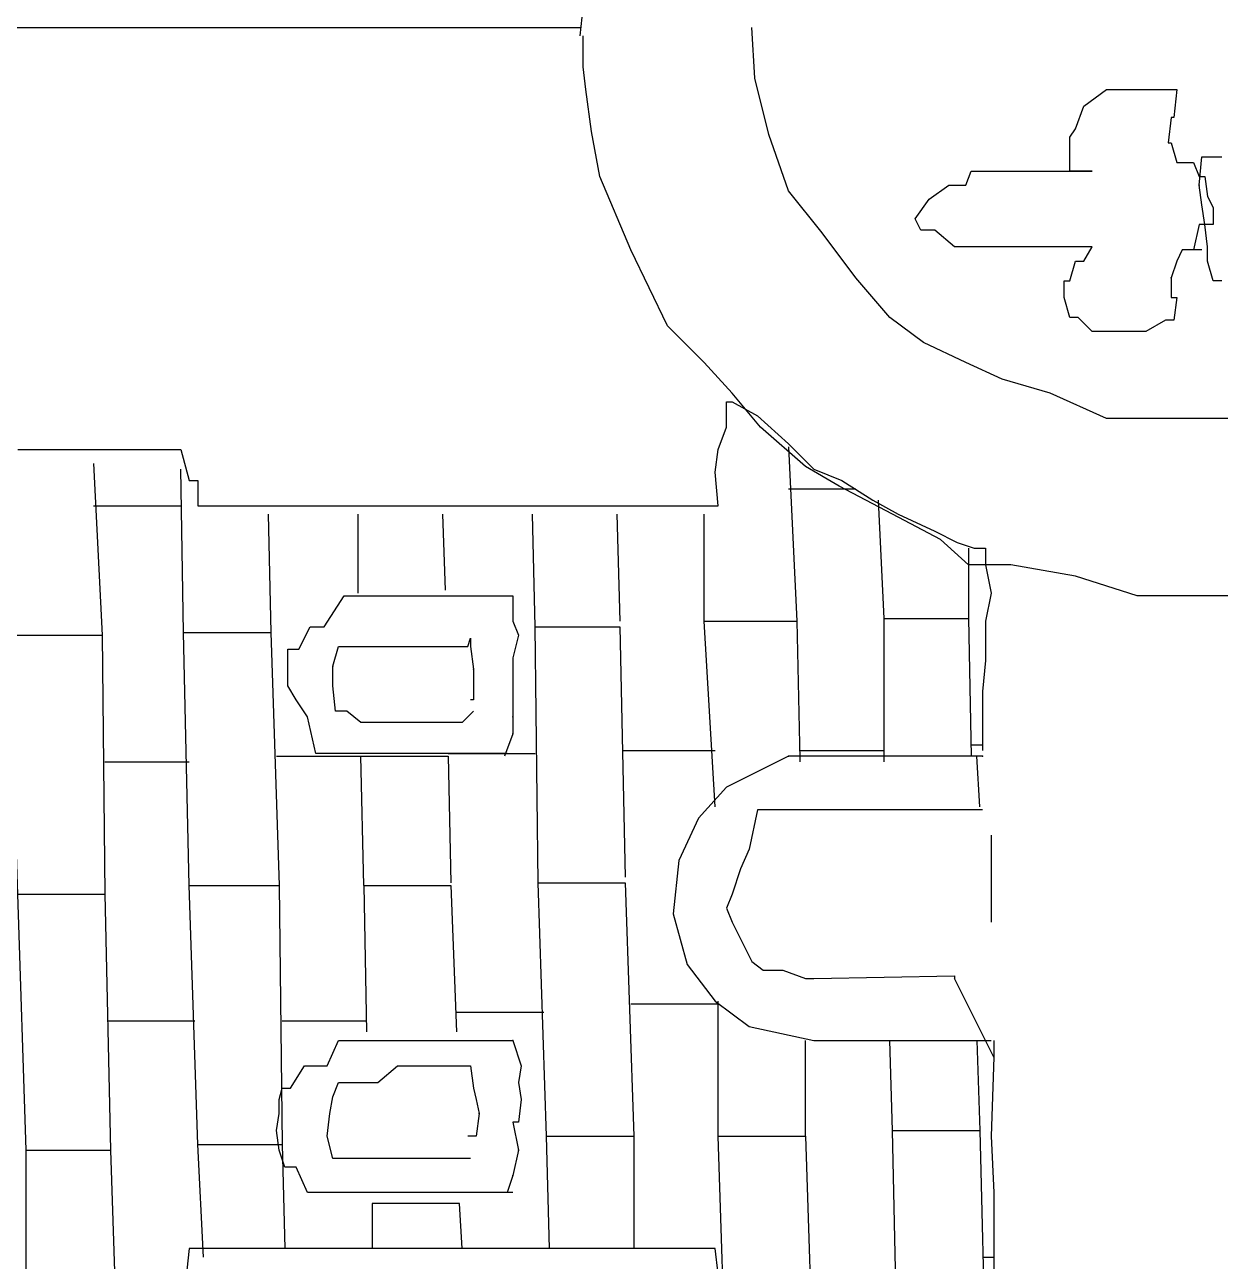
# Model space of a CAD drawing. Extents: x 748454 to 749044, y 4316681 to 4317708.
# Drawn here: x 748487.765 to 748492.015, y 4317537.795 to 4317542.19 of the extents above; entities that cross this region are included whole.
import ezdxf

# ---------------------------------------------------------------- set-up
doc = ezdxf.new("R2010")
doc.units = 0
doc.layers.get('0').update_dxf_attribs({"linetype": 'CONTINUOUS'})

msp = doc.modelspace()

# ---------------------------------------------------------------- linework, layer by layer
at = {"color": 0, "linetype": 'CONTINUOUS'}
for p, q in [((748489.74, 4317542.15), (748489.75, 4317542.25)), ((748489.74, 4317542.15), (748489.75, 4317542.25)), ((748487.41, 4317542.18), (748488.19, 4317542.18)), ((748487.41, 4317542.18), (748488.19, 4317542.18)), ((748488.19, 4317542.18), (748488.97, 4317542.18)), ((748488.19, 4317542.18), (748488.97, 4317542.18)), ((748488.97, 4317542.18), (748489.59, 4317542.18)), ((748488.97, 4317542.18), (748489.59, 4317542.18)), ((748489.59, 4317542.18), (748489.74, 4317542.18)), ((748489.59, 4317542.18), (748489.74, 4317542.18)), ((748490.36, 4317542), (748490.35, 4317542.18)), ((748490.36, 4317542), (748490.35, 4317542.18)), ((748489.75, 4317542.04), (748489.75, 4317542.15)), ((748489.75, 4317542.04), (748489.75, 4317542.15)), ((748489.76, 4317541.96), (748489.75, 4317542.04)), ((748489.76, 4317541.96), (748489.75, 4317542.04)), ((748490.41, 4317541.8), (748490.36, 4317542)), ((748490.41, 4317541.8), (748490.36, 4317542)), ((748489.78, 4317541.81), (748489.76, 4317541.96)), ((748489.78, 4317541.81), (748489.76, 4317541.96)), ((748491.53, 4317541.9), (748491.61, 4317541.96)), ((748491.53, 4317541.9), (748491.61, 4317541.96)), ((748491.61, 4317541.96), (748491.68, 4317541.96)), ((748491.61, 4317541.96), (748491.68, 4317541.96)), ((748491.68, 4317541.96), (748491.76, 4317541.96)), ((748491.68, 4317541.96), (748491.76, 4317541.96)), ((748491.76, 4317541.96), (748491.81, 4317541.96)), ((748491.76, 4317541.96), (748491.81, 4317541.96)), ((748491.81, 4317541.96), (748491.86, 4317541.96)), ((748491.81, 4317541.96), (748491.86, 4317541.96)), ((748491.86, 4317541.96), (748491.85, 4317541.86)), ((748491.86, 4317541.96), (748491.85, 4317541.86)), ((748491.5, 4317541.82), (748491.53, 4317541.9)), ((748491.5, 4317541.82), (748491.53, 4317541.9)), ((748491.84, 4317541.86), (748491.83, 4317541.77)), ((748491.84, 4317541.86), (748491.83, 4317541.77)), ((748491.85, 4317541.86), (748491.84, 4317541.86)), ((748491.85, 4317541.86), (748491.84, 4317541.86)), ((748491.48, 4317541.79), (748491.5, 4317541.82)), ((748491.48, 4317541.79), (748491.5, 4317541.82)), ((748489.81, 4317541.65), (748489.78, 4317541.81)), ((748489.81, 4317541.65), (748489.78, 4317541.81)), ((748490.48, 4317541.6), (748490.41, 4317541.8)), ((748490.48, 4317541.6), (748490.41, 4317541.8)), ((748491.48, 4317541.67), (748491.48, 4317541.79)), ((748491.48, 4317541.67), (748491.48, 4317541.79)), ((748491.83, 4317541.77), (748491.84, 4317541.77)), ((748491.83, 4317541.77), (748491.84, 4317541.77)), ((748491.84, 4317541.77), (748491.86, 4317541.7)), ((748491.84, 4317541.77), (748491.86, 4317541.7)), ((748491.86, 4317541.7), (748491.88, 4317541.7)), ((748491.86, 4317541.7), (748491.88, 4317541.7)), ((748491.88, 4317541.7), (748491.92, 4317541.7)), ((748491.88, 4317541.7), (748491.92, 4317541.7)), ((748491.92, 4317541.7), (748491.94, 4317541.65)), ((748491.92, 4317541.7), (748491.94, 4317541.65)), ((748491.94, 4317541.62), (748491.95, 4317541.72)), ((748491.94, 4317541.62), (748491.95, 4317541.72)), ((748491.95, 4317541.72), (748491.99, 4317541.72)), ((748491.95, 4317541.72), (748491.99, 4317541.72)), ((748491.99, 4317541.72), (748492.02, 4317541.72)), ((748491.99, 4317541.72), (748492.02, 4317541.72)), ((748489.92, 4317541.39), (748489.81, 4317541.65)), ((748489.92, 4317541.39), (748489.81, 4317541.65)), ((748491.11, 4317541.62), (748491.13, 4317541.67)), ((748491.11, 4317541.62), (748491.13, 4317541.67)), ((748491.13, 4317541.67), (748491.21, 4317541.67)), ((748491.13, 4317541.67), (748491.21, 4317541.67)), ((748491.21, 4317541.67), (748491.26, 4317541.67)), ((748491.21, 4317541.67), (748491.26, 4317541.67)), ((748491.26, 4317541.67), (748491.35, 4317541.67)), ((748491.26, 4317541.67), (748491.35, 4317541.67)), ((748491.35, 4317541.67), (748491.44, 4317541.67)), ((748491.35, 4317541.67), (748491.44, 4317541.67)), ((748491.44, 4317541.67), (748491.48, 4317541.67)), ((748491.44, 4317541.67), (748491.48, 4317541.67)), ((748491.48, 4317541.67), (748491.52, 4317541.67)), ((748491.52, 4317541.67), (748491.48, 4317541.67)), ((748491.48, 4317541.67), (748491.52, 4317541.67)), ((748491.52, 4317541.67), (748491.48, 4317541.67)), ((748491.52, 4317541.67), (748491.56, 4317541.67)), ((748491.56, 4317541.67), (748491.52, 4317541.67)), ((748491.52, 4317541.67), (748491.56, 4317541.67)), ((748491.56, 4317541.67), (748491.52, 4317541.67)), ((748491.94, 4317541.65), (748491.96, 4317541.65)), ((748491.94, 4317541.65), (748491.96, 4317541.65)), ((748491.96, 4317541.65), (748491.97, 4317541.58)), ((748491.96, 4317541.65), (748491.97, 4317541.58)), ((748490.6, 4317541.45), (748490.48, 4317541.6)), ((748490.6, 4317541.45), (748490.48, 4317541.6)), ((748490.98, 4317541.57), (748491.05, 4317541.62)), ((748490.98, 4317541.57), (748491.05, 4317541.62)), ((748491.05, 4317541.62), (748491.11, 4317541.62)), ((748491.05, 4317541.62), (748491.11, 4317541.62)), ((748491.95, 4317541.55), (748491.94, 4317541.62)), ((748491.95, 4317541.55), (748491.94, 4317541.62)), ((748490.93, 4317541.5), (748490.98, 4317541.57)), ((748490.93, 4317541.5), (748490.98, 4317541.57)), ((748491.97, 4317541.58), (748491.99, 4317541.54)), ((748491.97, 4317541.58), (748491.99, 4317541.54)), ((748491.96, 4317541.48), (748491.95, 4317541.55)), ((748491.96, 4317541.48), (748491.95, 4317541.55)), ((748491.99, 4317541.54), (748491.99, 4317541.48)), ((748491.99, 4317541.54), (748491.99, 4317541.48)), ((748490.95, 4317541.46), (748490.93, 4317541.5)), ((748490.95, 4317541.46), (748490.93, 4317541.5)), ((748491.94, 4317541.48), (748491.92, 4317541.39)), ((748491.94, 4317541.48), (748491.92, 4317541.39)), ((748491.96, 4317541.48), (748491.94, 4317541.48)), ((748491.96, 4317541.48), (748491.94, 4317541.48)), ((748491.97, 4317541.4), (748491.96, 4317541.48)), ((748491.99, 4317541.48), (748491.96, 4317541.48)), ((748491.97, 4317541.4), (748491.96, 4317541.48)), ((748491.99, 4317541.48), (748491.96, 4317541.48)), ((748490.72, 4317541.29), (748490.6, 4317541.45)), ((748490.72, 4317541.29), (748490.6, 4317541.45)), ((748491, 4317541.46), (748490.95, 4317541.46)), ((748491, 4317541.46), (748490.95, 4317541.46)), ((748491.07, 4317541.4), (748491, 4317541.46)), ((748491.07, 4317541.4), (748491, 4317541.46)), ((748490.05, 4317541.12), (748489.92, 4317541.39)), ((748490.05, 4317541.12), (748489.92, 4317541.39)), ((748491.17, 4317541.4), (748491.07, 4317541.4)), ((748491.17, 4317541.4), (748491.07, 4317541.4)), ((748491.26, 4317541.4), (748491.17, 4317541.4)), ((748491.26, 4317541.4), (748491.17, 4317541.4)), ((748491.33, 4317541.4), (748491.26, 4317541.4)), ((748491.33, 4317541.4), (748491.26, 4317541.4)), ((748491.38, 4317541.4), (748491.33, 4317541.4)), ((748491.38, 4317541.4), (748491.33, 4317541.4)), ((748491.44, 4317541.4), (748491.38, 4317541.4)), ((748491.44, 4317541.4), (748491.38, 4317541.4)), ((748491.51, 4317541.4), (748491.44, 4317541.4)), ((748491.51, 4317541.4), (748491.44, 4317541.4)), ((748491.56, 4317541.4), (748491.51, 4317541.4)), ((748491.56, 4317541.4), (748491.51, 4317541.4)), ((748491.53, 4317541.35), (748491.56, 4317541.4)), ((748491.53, 4317541.35), (748491.56, 4317541.4)), ((748491.88, 4317541.39), (748491.86, 4317541.35)), ((748491.88, 4317541.39), (748491.86, 4317541.35)), ((748491.92, 4317541.39), (748491.88, 4317541.39)), ((748491.92, 4317541.39), (748491.88, 4317541.39)), ((748491.95, 4317541.39), (748491.92, 4317541.39)), ((748491.95, 4317541.39), (748491.92, 4317541.39)), ((748491.97, 4317541.35), (748491.97, 4317541.4)), ((748491.97, 4317541.35), (748491.97, 4317541.4)), ((748491.48, 4317541.28), (748491.5, 4317541.35)), ((748491.48, 4317541.28), (748491.5, 4317541.35)), ((748491.5, 4317541.35), (748491.53, 4317541.35)), ((748491.5, 4317541.35), (748491.53, 4317541.35)), ((748491.86, 4317541.35), (748491.84, 4317541.29)), ((748491.86, 4317541.35), (748491.84, 4317541.29)), ((748491.99, 4317541.28), (748491.97, 4317541.35)), ((748491.99, 4317541.28), (748491.97, 4317541.35)), ((748490.84, 4317541.15), (748490.72, 4317541.29)), ((748490.84, 4317541.15), (748490.72, 4317541.29)), ((748491.84, 4317541.29), (748491.84, 4317541.22)), ((748491.84, 4317541.29), (748491.84, 4317541.22)), ((748491.46, 4317541.22), (748491.46, 4317541.28)), ((748491.46, 4317541.28), (748491.48, 4317541.28)), ((748491.46, 4317541.22), (748491.46, 4317541.28)), ((748491.46, 4317541.28), (748491.48, 4317541.28)), ((748492.02, 4317541.28), (748491.99, 4317541.28)), ((748492.02, 4317541.28), (748491.99, 4317541.28)), ((748491.48, 4317541.15), (748491.46, 4317541.22)), ((748491.48, 4317541.15), (748491.46, 4317541.22)), ((748491.84, 4317541.22), (748491.86, 4317541.22)), ((748491.84, 4317541.22), (748491.86, 4317541.22)), ((748491.86, 4317541.22), (748491.85, 4317541.14)), ((748491.86, 4317541.22), (748491.85, 4317541.14)), ((748490.18, 4317540.99), (748490.05, 4317541.12)), ((748490.18, 4317540.99), (748490.05, 4317541.12)), ((748490.96, 4317541.06), (748490.84, 4317541.15)), ((748490.96, 4317541.06), (748490.84, 4317541.15)), ((748491.51, 4317541.15), (748491.48, 4317541.15)), ((748491.51, 4317541.15), (748491.48, 4317541.15)), ((748491.56, 4317541.1), (748491.51, 4317541.15)), ((748491.56, 4317541.1), (748491.51, 4317541.15)), ((748491.82, 4317541.14), (748491.75, 4317541.1)), ((748491.82, 4317541.14), (748491.75, 4317541.1)), ((748491.85, 4317541.14), (748491.82, 4317541.14)), ((748491.85, 4317541.14), (748491.82, 4317541.14)), ((748491.62, 4317541.1), (748491.56, 4317541.1)), ((748491.62, 4317541.1), (748491.56, 4317541.1)), ((748491.67, 4317541.1), (748491.62, 4317541.1)), ((748491.67, 4317541.1), (748491.62, 4317541.1)), ((748491.75, 4317541.1), (748491.67, 4317541.1)), ((748491.75, 4317541.1), (748491.67, 4317541.1)), ((748491.11, 4317540.99), (748490.96, 4317541.06)), ((748491.11, 4317540.99), (748490.96, 4317541.06)), ((748490.28, 4317540.88), (748490.18, 4317540.99)), ((748490.28, 4317540.88), (748490.18, 4317540.99)), ((748491.24, 4317540.93), (748491.11, 4317540.99)), ((748491.24, 4317540.93), (748491.11, 4317540.99)), ((748491.41, 4317540.88), (748491.24, 4317540.93)), ((748491.41, 4317540.88), (748491.24, 4317540.93)), ((748490.26, 4317540.8), (748490.26, 4317540.85)), ((748490.26, 4317540.85), (748490.28, 4317540.85)), ((748490.26, 4317540.8), (748490.26, 4317540.85)), ((748490.26, 4317540.85), (748490.28, 4317540.85)), ((748490.38, 4317540.76), (748490.28, 4317540.88)), ((748490.38, 4317540.76), (748490.28, 4317540.88)), ((748490.28, 4317540.85), (748490.37, 4317540.8)), ((748490.28, 4317540.85), (748490.37, 4317540.8)), ((748491.61, 4317540.79), (748491.41, 4317540.88)), ((748491.61, 4317540.79), (748491.41, 4317540.88)), ((748490.26, 4317540.76), (748490.26, 4317540.8)), ((748490.26, 4317540.76), (748490.26, 4317540.8)), ((748490.37, 4317540.8), (748490.48, 4317540.7)), ((748490.37, 4317540.8), (748490.48, 4317540.7)), ((748491.81, 4317540.79), (748491.61, 4317540.79)), ((748491.81, 4317540.79), (748491.61, 4317540.79)), ((748492, 4317540.79), (748491.81, 4317540.79)), ((748492, 4317540.79), (748491.81, 4317540.79)), ((748492.2, 4317540.79), (748492, 4317540.79)), ((748492.2, 4317540.79), (748492, 4317540.79)), ((748490.23, 4317540.68), (748490.26, 4317540.76)), ((748490.23, 4317540.68), (748490.26, 4317540.76)), ((748490.54, 4317540.62), (748490.38, 4317540.76)), ((748490.54, 4317540.62), (748490.38, 4317540.76)), ((748487.74, 4317540.68), (748487.86, 4317540.68)), ((748487.74, 4317540.68), (748487.86, 4317540.68)), ((748487.86, 4317540.68), (748487.99, 4317540.68)), ((748487.86, 4317540.68), (748487.99, 4317540.68)), ((748487.99, 4317540.68), (748488.09, 4317540.68)), ((748487.99, 4317540.68), (748488.09, 4317540.68)), ((748488.09, 4317540.68), (748488.2, 4317540.68)), ((748488.09, 4317540.68), (748488.2, 4317540.68)), ((748488.2, 4317540.68), (748488.27, 4317540.68)), ((748488.2, 4317540.68), (748488.27, 4317540.68)), ((748488.27, 4317540.68), (748488.32, 4317540.68)), ((748488.27, 4317540.68), (748488.32, 4317540.68)), ((748488.32, 4317540.68), (748488.35, 4317540.57)), ((748488.32, 4317540.68), (748488.35, 4317540.57)), ((748490.22, 4317540.6), (748490.23, 4317540.68)), ((748490.22, 4317540.6), (748490.23, 4317540.68)), ((748490.48, 4317540.7), (748490.57, 4317540.61)), ((748490.48, 4317540.7), (748490.57, 4317540.61)), ((748490.48, 4317540.69), (748490.51, 4317540.07)), ((748490.48, 4317540.69), (748490.51, 4317540.07)), ((748488.01, 4317540.63), (748488.04, 4317540.02)), ((748488.01, 4317540.63), (748488.04, 4317540.02)), ((748488.33, 4317540.03), (748488.32, 4317540.61)), ((748488.33, 4317540.03), (748488.32, 4317540.61)), ((748490.23, 4317540.48), (748490.22, 4317540.6)), ((748490.23, 4317540.48), (748490.22, 4317540.6)), ((748490.66, 4317540.55), (748490.54, 4317540.62)), ((748490.66, 4317540.55), (748490.54, 4317540.62)), ((748490.57, 4317540.61), (748490.67, 4317540.57)), ((748490.57, 4317540.61), (748490.67, 4317540.57)), ((748488.35, 4317540.57), (748488.38, 4317540.57)), ((748488.35, 4317540.57), (748488.38, 4317540.57)), ((748488.38, 4317540.57), (748488.38, 4317540.48)), ((748488.38, 4317540.57), (748488.38, 4317540.48)), ((748490.85, 4317540.45), (748490.66, 4317540.55)), ((748490.85, 4317540.45), (748490.66, 4317540.55)), ((748490.67, 4317540.57), (748490.78, 4317540.5)), ((748490.67, 4317540.57), (748490.78, 4317540.5)), ((748490.48, 4317540.54), (748490.72, 4317540.54)), ((748490.48, 4317540.54), (748490.72, 4317540.54)), ((748490.78, 4317540.5), (748490.87, 4317540.45)), ((748490.78, 4317540.5), (748490.87, 4317540.45)), ((748490.82, 4317540.08), (748490.8, 4317540.5)), ((748490.82, 4317540.08), (748490.8, 4317540.5)), ((748488.01, 4317540.48), (748488.32, 4317540.48)), ((748488.01, 4317540.48), (748488.32, 4317540.48)), ((748488.38, 4317540.48), (748488.43, 4317540.48)), ((748488.38, 4317540.48), (748488.43, 4317540.48)), ((748488.43, 4317540.48), (748488.57, 4317540.48)), ((748488.43, 4317540.48), (748488.57, 4317540.48)), ((748488.57, 4317540.48), (748488.87, 4317540.48)), ((748488.57, 4317540.48), (748488.87, 4317540.48)), ((748488.87, 4317540.48), (748489.14, 4317540.48)), ((748488.87, 4317540.48), (748489.14, 4317540.48)), ((748489.14, 4317540.48), (748489.31, 4317540.48)), ((748489.14, 4317540.48), (748489.31, 4317540.48)), ((748489.31, 4317540.48), (748489.47, 4317540.48)), ((748489.31, 4317540.48), (748489.47, 4317540.48)), ((748489.47, 4317540.48), (748489.62, 4317540.48)), ((748489.47, 4317540.48), (748489.62, 4317540.48)), ((748489.62, 4317540.48), (748489.81, 4317540.48)), ((748489.62, 4317540.48), (748489.81, 4317540.48)), ((748489.81, 4317540.48), (748489.95, 4317540.48)), ((748489.81, 4317540.48), (748489.95, 4317540.48)), ((748489.95, 4317540.48), (748490.09, 4317540.48)), ((748489.95, 4317540.48), (748490.09, 4317540.48)), ((748490.09, 4317540.48), (748490.15, 4317540.48)), ((748490.09, 4317540.48), (748490.15, 4317540.48)), ((748490.15, 4317540.48), (748490.21, 4317540.48)), ((748490.15, 4317540.48), (748490.21, 4317540.48)), ((748490.21, 4317540.48), (748490.23, 4317540.48)), ((748490.21, 4317540.48), (748490.23, 4317540.48)), ((748488.63, 4317540.45), (748488.64, 4317540.03)), ((748488.63, 4317540.45), (748488.64, 4317540.03)), ((748488.95, 4317540.17), (748488.95, 4317540.45)), ((748488.95, 4317540.17), (748488.95, 4317540.45)), ((748489.25, 4317540.45), (748489.26, 4317540.18)), ((748489.25, 4317540.45), (748489.26, 4317540.18)), ((748489.58, 4317540.05), (748489.57, 4317540.45)), ((748489.58, 4317540.05), (748489.57, 4317540.45)), ((748489.87, 4317540.45), (748489.88, 4317540.07)), ((748489.87, 4317540.45), (748489.88, 4317540.07)), ((748490.18, 4317540.07), (748490.18, 4317540.45)), ((748490.18, 4317540.07), (748490.18, 4317540.45)), ((748491.02, 4317540.36), (748490.85, 4317540.45)), ((748491.02, 4317540.36), (748490.85, 4317540.45)), ((748490.87, 4317540.45), (748491, 4317540.39)), ((748490.87, 4317540.45), (748491, 4317540.39)), ((748491, 4317540.39), (748491.08, 4317540.35)), ((748491, 4317540.39), (748491.08, 4317540.35)), ((748491.12, 4317540.27), (748491.02, 4317540.36)), ((748491.12, 4317540.27), (748491.02, 4317540.36)), ((748491.08, 4317540.35), (748491.14, 4317540.33)), ((748491.08, 4317540.35), (748491.14, 4317540.33)), ((748491.12, 4317540.33), (748491.12, 4317540.08)), ((748491.12, 4317540.33), (748491.12, 4317540.08)), ((748491.14, 4317540.33), (748491.18, 4317540.33)), ((748491.14, 4317540.33), (748491.18, 4317540.33)), ((748491.18, 4317540.33), (748491.18, 4317540.27)), ((748491.18, 4317540.33), (748491.18, 4317540.27)), ((748491.27, 4317540.27), (748491.12, 4317540.27)), ((748491.27, 4317540.27), (748491.12, 4317540.27)), ((748491.18, 4317540.27), (748491.2, 4317540.17)), ((748491.18, 4317540.27), (748491.2, 4317540.17)), ((748491.5, 4317540.23), (748491.27, 4317540.27)), ((748491.5, 4317540.23), (748491.27, 4317540.27)), ((748491.72, 4317540.16), (748491.5, 4317540.23)), ((748491.72, 4317540.16), (748491.5, 4317540.23)), ((748488.83, 4317540.05), (748488.9, 4317540.16)), ((748488.83, 4317540.05), (748488.9, 4317540.16)), ((748488.9, 4317540.16), (748488.96, 4317540.16)), ((748488.9, 4317540.16), (748488.96, 4317540.16)), ((748488.96, 4317540.16), (748489.03, 4317540.16)), ((748488.96, 4317540.16), (748489.03, 4317540.16)), ((748489.03, 4317540.16), (748489.1, 4317540.16)), ((748489.03, 4317540.16), (748489.1, 4317540.16)), ((748489.1, 4317540.16), (748489.19, 4317540.16)), ((748489.1, 4317540.16), (748489.19, 4317540.16)), ((748489.19, 4317540.16), (748489.28, 4317540.16)), ((748489.19, 4317540.16), (748489.28, 4317540.16)), ((748489.28, 4317540.16), (748489.34, 4317540.16)), ((748489.28, 4317540.16), (748489.34, 4317540.16)), ((748489.34, 4317540.16), (748489.39, 4317540.16)), ((748489.34, 4317540.16), (748489.39, 4317540.16)), ((748489.39, 4317540.16), (748489.44, 4317540.16)), ((748489.39, 4317540.16), (748489.44, 4317540.16)), ((748489.44, 4317540.16), (748489.47, 4317540.16)), ((748489.44, 4317540.16), (748489.47, 4317540.16)), ((748489.47, 4317540.16), (748489.5, 4317540.16)), ((748489.47, 4317540.16), (748489.5, 4317540.16)), ((748489.5, 4317540.16), (748489.5, 4317540.07)), ((748489.5, 4317540.16), (748489.5, 4317540.07)), ((748491.2, 4317540.17), (748491.18, 4317540.07)), ((748491.2, 4317540.17), (748491.18, 4317540.07)), ((748491.92, 4317540.16), (748491.72, 4317540.16)), ((748491.92, 4317540.16), (748491.72, 4317540.16)), ((748492.14, 4317540.16), (748491.92, 4317540.16)), ((748492.14, 4317540.16), (748491.92, 4317540.16)), ((748489.5, 4317540.07), (748489.52, 4317540.02)), ((748489.5, 4317540.07), (748489.52, 4317540.02)), ((748491.18, 4317540.07), (748491.18, 4317539.93)), ((748491.18, 4317540.07), (748491.18, 4317539.93)), ((748488.74, 4317539.97), (748488.78, 4317540.05)), ((748488.74, 4317539.97), (748488.78, 4317540.05)), ((748488.78, 4317540.05), (748488.83, 4317540.05)), ((748488.78, 4317540.05), (748488.83, 4317540.05)), ((748489.52, 4317540.02), (748489.5, 4317539.94)), ((748489.52, 4317540.02), (748489.5, 4317539.94)), ((748488.7, 4317539.92), (748488.7, 4317539.97)), ((748488.7, 4317539.97), (748488.74, 4317539.97)), ((748488.7, 4317539.92), (748488.7, 4317539.97)), ((748488.7, 4317539.97), (748488.74, 4317539.97)), ((748488.86, 4317539.91), (748488.88, 4317539.98)), ((748488.86, 4317539.91), (748488.88, 4317539.98)), ((748488.88, 4317539.98), (748488.91, 4317539.98)), ((748488.88, 4317539.98), (748488.91, 4317539.98)), ((748488.91, 4317539.98), (748488.96, 4317539.98)), ((748488.91, 4317539.98), (748488.96, 4317539.98)), ((748488.96, 4317539.98), (748489.04, 4317539.98)), ((748488.96, 4317539.98), (748489.04, 4317539.98)), ((748489.04, 4317539.98), (748489.14, 4317539.98)), ((748489.04, 4317539.98), (748489.14, 4317539.98)), ((748489.14, 4317539.98), (748489.2, 4317539.98)), ((748489.14, 4317539.98), (748489.2, 4317539.98)), ((748489.2, 4317539.98), (748489.25, 4317539.98)), ((748489.2, 4317539.98), (748489.25, 4317539.98)), ((748489.25, 4317539.98), (748489.31, 4317539.98)), ((748489.25, 4317539.98), (748489.31, 4317539.98)), ((748489.31, 4317539.98), (748489.34, 4317539.98)), ((748489.31, 4317539.98), (748489.34, 4317539.98)), ((748489.34, 4317539.98), (748489.35, 4317540.01)), ((748489.34, 4317539.98), (748489.35, 4317540.01)), ((748489.35, 4317540.01), (748489.35, 4317539.98)), ((748489.35, 4317540.01), (748489.35, 4317539.98)), ((748489.35, 4317539.98), (748489.36, 4317539.9)), ((748489.35, 4317539.98), (748489.36, 4317539.9)), ((748489.5, 4317539.94), (748489.5, 4317539.9)), ((748489.5, 4317539.94), (748489.5, 4317539.9)), ((748491.18, 4317539.93), (748491.17, 4317539.82)), ((748491.18, 4317539.93), (748491.17, 4317539.82)), ((748488.7, 4317539.84), (748488.7, 4317539.92)), ((748488.7, 4317539.84), (748488.7, 4317539.92)), ((748488.86, 4317539.84), (748488.86, 4317539.91)), ((748488.86, 4317539.84), (748488.86, 4317539.91)), ((748489.36, 4317539.9), (748489.36, 4317539.79)), ((748489.36, 4317539.9), (748489.36, 4317539.79)), ((748489.5, 4317539.9), (748489.5, 4317539.83)), ((748489.5, 4317539.9), (748489.5, 4317539.83)), ((748488.73, 4317539.79), (748488.7, 4317539.84)), ((748488.73, 4317539.79), (748488.7, 4317539.84)), ((748488.87, 4317539.75), (748488.86, 4317539.84)), ((748488.87, 4317539.75), (748488.86, 4317539.84)), ((748489.5, 4317539.83), (748489.5, 4317539.79)), ((748489.5, 4317539.83), (748489.5, 4317539.79)), ((748491.17, 4317539.82), (748491.17, 4317539.71)), ((748491.17, 4317539.82), (748491.17, 4317539.71)), ((748488.77, 4317539.73), (748488.73, 4317539.79)), ((748488.77, 4317539.73), (748488.73, 4317539.79)), ((748488.91, 4317539.75), (748488.87, 4317539.75)), ((748488.91, 4317539.75), (748488.87, 4317539.75)), ((748488.96, 4317539.71), (748488.91, 4317539.75)), ((748488.96, 4317539.71), (748488.91, 4317539.75)), ((748489.36, 4317539.75), (748489.32, 4317539.71)), ((748489.36, 4317539.75), (748489.32, 4317539.71)), ((748489.36, 4317539.79), (748489.35, 4317539.79)), ((748489.36, 4317539.79), (748489.35, 4317539.79)), ((748489.5, 4317539.79), (748489.5, 4317539.73)), ((748489.5, 4317539.79), (748489.5, 4317539.73)), ((748488.8, 4317539.6), (748488.77, 4317539.73)), ((748488.8, 4317539.6), (748488.77, 4317539.73)), ((748489.02, 4317539.71), (748488.96, 4317539.71)), ((748489.02, 4317539.71), (748488.96, 4317539.71)), ((748489.05, 4317539.71), (748489.02, 4317539.71)), ((748489.05, 4317539.71), (748489.02, 4317539.71)), ((748489.11, 4317539.71), (748489.05, 4317539.71)), ((748489.11, 4317539.71), (748489.05, 4317539.71)), ((748489.19, 4317539.71), (748489.11, 4317539.71)), ((748489.19, 4317539.71), (748489.11, 4317539.71)), ((748489.27, 4317539.71), (748489.19, 4317539.71)), ((748489.27, 4317539.71), (748489.19, 4317539.71)), ((748489.32, 4317539.71), (748489.27, 4317539.71)), ((748489.32, 4317539.71), (748489.27, 4317539.71)), ((748489.5, 4317539.73), (748489.5, 4317539.67)), ((748489.5, 4317539.73), (748489.5, 4317539.67)), ((748491.17, 4317539.71), (748491.17, 4317539.62)), ((748491.17, 4317539.71), (748491.17, 4317539.62)), ((748489.5, 4317539.67), (748489.47, 4317539.59)), ((748489.5, 4317539.67), (748489.47, 4317539.59)), ((748491.13, 4317539.63), (748491.17, 4317539.63)), ((748491.13, 4317539.63), (748491.17, 4317539.63)), ((748491.17, 4317539.62), (748491.17, 4317539.61)), ((748491.17, 4317539.62), (748491.17, 4317539.61)), ((748488.66, 4317539.59), (748488.96, 4317539.59)), ((748488.66, 4317539.59), (748488.96, 4317539.59)), ((748488.86, 4317539.6), (748488.8, 4317539.6)), ((748488.86, 4317539.6), (748488.8, 4317539.6)), ((748488.88, 4317539.6), (748488.86, 4317539.6)), ((748488.88, 4317539.6), (748488.86, 4317539.6)), ((748488.98, 4317539.6), (748488.88, 4317539.6)), ((748488.98, 4317539.6), (748488.88, 4317539.6)), ((748489.09, 4317539.6), (748488.98, 4317539.6)), ((748489.09, 4317539.6), (748488.98, 4317539.6)), ((748489.16, 4317539.6), (748489.09, 4317539.6)), ((748489.16, 4317539.6), (748489.09, 4317539.6)), ((748489.24, 4317539.6), (748489.16, 4317539.6)), ((748489.24, 4317539.6), (748489.16, 4317539.6)), ((748489.38, 4317539.6), (748489.24, 4317539.6)), ((748489.38, 4317539.6), (748489.24, 4317539.6)), ((748489.27, 4317539.6), (748489.58, 4317539.6)), ((748489.27, 4317539.6), (748489.58, 4317539.6)), ((748489.48, 4317539.6), (748489.38, 4317539.6)), ((748489.48, 4317539.6), (748489.38, 4317539.6)), ((748489.89, 4317539.61), (748490.22, 4317539.61)), ((748489.89, 4317539.61), (748490.22, 4317539.61)), ((748490.48, 4317539.59), (748490.38, 4317539.54)), ((748490.48, 4317539.59), (748490.38, 4317539.54)), ((748490.52, 4317539.59), (748490.48, 4317539.59)), ((748490.52, 4317539.59), (748490.48, 4317539.59)), ((748490.52, 4317539.61), (748490.82, 4317539.61)), ((748490.52, 4317539.61), (748490.82, 4317539.61)), ((748491.17, 4317539.59), (748490.52, 4317539.59)), ((748491.17, 4317539.59), (748490.52, 4317539.59)), ((748491.16, 4317539.41), (748491.15, 4317539.59)), ((748491.16, 4317539.41), (748491.15, 4317539.59)), ((748488.05, 4317539.57), (748488.35, 4317539.57)), ((748488.05, 4317539.57), (748488.35, 4317539.57)), ((748490.38, 4317539.54), (748490.26, 4317539.48)), ((748490.38, 4317539.54), (748490.26, 4317539.48)), ((748490.26, 4317539.48), (748490.16, 4317539.37)), ((748490.26, 4317539.48), (748490.16, 4317539.37)), ((748490.37, 4317539.4), (748490.34, 4317539.26)), ((748490.37, 4317539.4), (748490.34, 4317539.26)), ((748490.42, 4317539.4), (748490.37, 4317539.4)), ((748490.42, 4317539.4), (748490.37, 4317539.4)), ((748490.46, 4317539.4), (748490.42, 4317539.4)), ((748490.46, 4317539.4), (748490.42, 4317539.4)), ((748490.52, 4317539.4), (748490.46, 4317539.4)), ((748490.52, 4317539.4), (748490.46, 4317539.4)), ((748491.17, 4317539.4), (748490.52, 4317539.4)), ((748491.17, 4317539.4), (748490.52, 4317539.4)), ((748490.16, 4317539.37), (748490.09, 4317539.22)), ((748490.16, 4317539.37), (748490.09, 4317539.22)), ((748491.2, 4317539.31), (748491.2, 4317539.23)), ((748491.2, 4317539.31), (748491.2, 4317539.23)), ((748490.34, 4317539.26), (748490.31, 4317539.19)), ((748490.34, 4317539.26), (748490.31, 4317539.19)), ((748491.2, 4317539.23), (748491.2, 4317539.05)), ((748491.2, 4317539.23), (748491.2, 4317539.05)), ((748490.09, 4317539.22), (748490.07, 4317539.03)), ((748490.09, 4317539.22), (748490.07, 4317539.03)), ((748490.31, 4317539.19), (748490.28, 4317539.1)), ((748490.31, 4317539.19), (748490.28, 4317539.1)), ((748488.97, 4317539.13), (748488.98, 4317538.61)), ((748488.97, 4317539.13), (748488.98, 4317538.61)), ((748490.28, 4317539.1), (748490.26, 4317539.05)), ((748490.28, 4317539.1), (748490.26, 4317539.05)), ((748490.26, 4317539.05), (748490.28, 4317539)), ((748490.26, 4317539.05), (748490.28, 4317539)), ((748491.2, 4317539.05), (748491.2, 4317539)), ((748491.2, 4317539.05), (748491.2, 4317539)), ((748490.07, 4317539.03), (748490.12, 4317538.85)), ((748490.07, 4317539.03), (748490.12, 4317538.85)), ((748490.28, 4317539), (748490.32, 4317538.92)), ((748490.28, 4317539), (748490.32, 4317538.92)), ((748490.32, 4317538.92), (748490.35, 4317538.86)), ((748490.32, 4317538.92), (748490.35, 4317538.86)), ((748490.12, 4317538.85), (748490.22, 4317538.72)), ((748490.12, 4317538.85), (748490.22, 4317538.72)), ((748490.35, 4317538.86), (748490.39, 4317538.83)), ((748490.35, 4317538.86), (748490.39, 4317538.83)), ((748490.39, 4317538.83), (748490.46, 4317538.83)), ((748490.39, 4317538.83), (748490.46, 4317538.83)), ((748490.46, 4317538.83), (748490.54, 4317538.8)), ((748490.46, 4317538.83), (748490.54, 4317538.8)), ((748490.54, 4317538.8), (748490.57, 4317538.8)), ((748490.54, 4317538.8), (748490.57, 4317538.8)), ((748490.57, 4317538.8), (748491.07, 4317538.81)), ((748490.57, 4317538.8), (748491.07, 4317538.81)), ((748491.07, 4317538.81), (748491.07, 4317538.8)), ((748491.07, 4317538.81), (748491.07, 4317538.8)), ((748491.21, 4317538.52), (748491.07, 4317538.8)), ((748491.21, 4317538.52), (748491.07, 4317538.8)), ((748489.92, 4317538.71), (748490.23, 4317538.71)), ((748489.92, 4317538.71), (748490.23, 4317538.71)), ((748490.22, 4317538.72), (748490.34, 4317538.63)), ((748490.22, 4317538.72), (748490.34, 4317538.63)), ((748490.23, 4317538.24), (748490.23, 4317538.72)), ((748490.23, 4317538.24), (748490.23, 4317538.72)), ((748489.3, 4317538.68), (748489.61, 4317538.68)), ((748489.3, 4317538.68), (748489.61, 4317538.68)), ((748488.06, 4317538.65), (748488.37, 4317538.65)), ((748488.06, 4317538.65), (748488.37, 4317538.65)), ((748488.68, 4317538.65), (748488.98, 4317538.65)), ((748488.68, 4317538.65), (748488.98, 4317538.65)), ((748490.34, 4317538.63), (748490.57, 4317538.58)), ((748490.34, 4317538.63), (748490.57, 4317538.58)), ((748488.84, 4317538.49), (748488.88, 4317538.58)), ((748488.84, 4317538.49), (748488.88, 4317538.58)), ((748488.88, 4317538.58), (748488.97, 4317538.58)), ((748488.88, 4317538.58), (748488.97, 4317538.58)), ((748488.97, 4317538.58), (748489.07, 4317538.58)), ((748488.97, 4317538.58), (748489.07, 4317538.58)), ((748489.07, 4317538.58), (748489.14, 4317538.58)), ((748489.07, 4317538.58), (748489.14, 4317538.58)), ((748489.14, 4317538.58), (748489.17, 4317538.58)), ((748489.14, 4317538.58), (748489.17, 4317538.58)), ((748489.17, 4317538.58), (748489.26, 4317538.58)), ((748489.17, 4317538.58), (748489.26, 4317538.58)), ((748489.26, 4317538.58), (748489.3, 4317538.58)), ((748489.26, 4317538.58), (748489.3, 4317538.58)), ((748489.3, 4317538.58), (748489.36, 4317538.58)), ((748489.3, 4317538.58), (748489.36, 4317538.58)), ((748489.36, 4317538.58), (748489.41, 4317538.58)), ((748489.36, 4317538.58), (748489.41, 4317538.58)), ((748489.41, 4317538.58), (748489.44, 4317538.58)), ((748489.41, 4317538.58), (748489.44, 4317538.58)), ((748489.44, 4317538.58), (748489.5, 4317538.58)), ((748489.44, 4317538.58), (748489.5, 4317538.58)), ((748489.5, 4317538.58), (748489.53, 4317538.49)), ((748489.5, 4317538.58), (748489.53, 4317538.49)), ((748490.54, 4317538.24), (748490.54, 4317538.58)), ((748490.54, 4317538.24), (748490.54, 4317538.58)), ((748490.57, 4317538.58), (748491.2, 4317538.58)), ((748490.57, 4317538.58), (748491.2, 4317538.58)), ((748490.85, 4317538.26), (748490.84, 4317538.58)), ((748490.85, 4317538.26), (748490.84, 4317538.58)), ((748491.15, 4317538.58), (748491.16, 4317538.26)), ((748491.15, 4317538.58), (748491.16, 4317538.26)), ((748491.21, 4317538.58), (748491.21, 4317538.52)), ((748491.21, 4317538.58), (748491.21, 4317538.52)), ((748491.21, 4317538.52), (748491.2, 4317538.24)), ((748491.21, 4317538.52), (748491.2, 4317538.24)), ((748488.71, 4317538.41), (748488.76, 4317538.49)), ((748488.71, 4317538.41), (748488.76, 4317538.49)), ((748488.76, 4317538.49), (748488.8, 4317538.49)), ((748488.76, 4317538.49), (748488.8, 4317538.49)), ((748488.8, 4317538.49), (748488.84, 4317538.49)), ((748488.8, 4317538.49), (748488.84, 4317538.49)), ((748489.02, 4317538.43), (748489.09, 4317538.49)), ((748489.02, 4317538.43), (748489.09, 4317538.49)), ((748489.09, 4317538.49), (748489.16, 4317538.49)), ((748489.09, 4317538.49), (748489.16, 4317538.49)), ((748489.16, 4317538.49), (748489.22, 4317538.49)), ((748489.16, 4317538.49), (748489.22, 4317538.49)), ((748489.22, 4317538.49), (748489.26, 4317538.49)), ((748489.22, 4317538.49), (748489.26, 4317538.49)), ((748489.26, 4317538.49), (748489.3, 4317538.49)), ((748489.26, 4317538.49), (748489.3, 4317538.49)), ((748489.3, 4317538.49), (748489.35, 4317538.49)), ((748489.3, 4317538.49), (748489.35, 4317538.49)), ((748489.35, 4317538.49), (748489.36, 4317538.41)), ((748489.35, 4317538.49), (748489.36, 4317538.41)), ((748489.53, 4317538.49), (748489.52, 4317538.43)), ((748489.53, 4317538.49), (748489.52, 4317538.43)), ((748488.67, 4317538.37), (748488.68, 4317538.41)), ((748488.67, 4317538.37), (748488.68, 4317538.41)), ((748488.68, 4317538.41), (748488.71, 4317538.41)), ((748488.68, 4317538.41), (748488.71, 4317538.41)), ((748488.86, 4317538.38), (748488.88, 4317538.43)), ((748488.86, 4317538.38), (748488.88, 4317538.43)), ((748488.88, 4317538.43), (748488.95, 4317538.43)), ((748488.88, 4317538.43), (748488.95, 4317538.43)), ((748488.95, 4317538.43), (748489.02, 4317538.43)), ((748488.95, 4317538.43), (748489.02, 4317538.43)), ((748489.36, 4317538.41), (748489.37, 4317538.37)), ((748489.36, 4317538.41), (748489.37, 4317538.37)), ((748489.52, 4317538.43), (748489.53, 4317538.37)), ((748489.52, 4317538.43), (748489.53, 4317538.37)), ((748488.67, 4317538.32), (748488.67, 4317538.37)), ((748488.67, 4317538.32), (748488.67, 4317538.37)), ((748488.85, 4317538.32), (748488.86, 4317538.38)), ((748488.85, 4317538.32), (748488.86, 4317538.38)), ((748489.37, 4317538.37), (748489.38, 4317538.32)), ((748489.37, 4317538.37), (748489.38, 4317538.32)), ((748489.53, 4317538.37), (748489.52, 4317538.29)), ((748489.53, 4317538.37), (748489.52, 4317538.29)), ((748488.66, 4317538.26), (748488.67, 4317538.32)), ((748488.66, 4317538.26), (748488.67, 4317538.32)), ((748488.84, 4317538.24), (748488.85, 4317538.32)), ((748488.84, 4317538.24), (748488.85, 4317538.32)), ((748489.38, 4317538.32), (748489.37, 4317538.24)), ((748489.38, 4317538.32), (748489.37, 4317538.24)), ((748488.67, 4317538.19), (748488.66, 4317538.26)), ((748488.67, 4317538.19), (748488.66, 4317538.26)), ((748489.52, 4317538.29), (748489.5, 4317538.29)), ((748489.5, 4317538.29), (748489.52, 4317538.19)), ((748489.52, 4317538.29), (748489.5, 4317538.29)), ((748489.5, 4317538.29), (748489.52, 4317538.19)), ((748488.86, 4317538.16), (748488.84, 4317538.24)), ((748488.86, 4317538.16), (748488.84, 4317538.24)), ((748489.35, 4317538.24), (748489.34, 4317538.24)), ((748489.35, 4317538.24), (748489.34, 4317538.24)), ((748489.37, 4317538.24), (748489.35, 4317538.24)), ((748489.37, 4317538.24), (748489.35, 4317538.24)), ((748491.2, 4317538.24), (748491.21, 4317538.04)), ((748491.2, 4317538.24), (748491.21, 4317538.04)), ((748488.69, 4317538.13), (748488.67, 4317538.19)), ((748488.69, 4317538.13), (748488.67, 4317538.19)), ((748489.52, 4317538.19), (748489.5, 4317538.1)), ((748489.52, 4317538.19), (748489.5, 4317538.1)), ((748488.73, 4317538.13), (748488.69, 4317538.13)), ((748488.73, 4317538.13), (748488.69, 4317538.13)), ((748488.77, 4317538.04), (748488.73, 4317538.13)), ((748488.77, 4317538.04), (748488.73, 4317538.13)), ((748488.88, 4317538.16), (748488.86, 4317538.16)), ((748488.88, 4317538.16), (748488.86, 4317538.16)), ((748488.94, 4317538.16), (748488.88, 4317538.16)), ((748488.94, 4317538.16), (748488.88, 4317538.16)), ((748489, 4317538.16), (748488.94, 4317538.16)), ((748489, 4317538.16), (748488.94, 4317538.16)), ((748489.08, 4317538.16), (748489, 4317538.16)), ((748489.08, 4317538.16), (748489, 4317538.16)), ((748489.16, 4317538.16), (748489.08, 4317538.16)), ((748489.16, 4317538.16), (748489.08, 4317538.16)), ((748489.22, 4317538.16), (748489.16, 4317538.16)), ((748489.22, 4317538.16), (748489.16, 4317538.16)), ((748489.29, 4317538.16), (748489.22, 4317538.16)), ((748489.29, 4317538.16), (748489.22, 4317538.16)), ((748489.35, 4317538.16), (748489.29, 4317538.16)), ((748489.35, 4317538.16), (748489.29, 4317538.16)), ((748489.5, 4317538.1), (748489.48, 4317538.04)), ((748489.5, 4317538.1), (748489.48, 4317538.04)), ((748488.83, 4317538.04), (748488.77, 4317538.04)), ((748488.83, 4317538.04), (748488.77, 4317538.04)), ((748488.9, 4317538.04), (748488.83, 4317538.04)), ((748488.9, 4317538.04), (748488.83, 4317538.04)), ((748488.96, 4317538.04), (748488.9, 4317538.04)), ((748488.96, 4317538.04), (748488.9, 4317538.04)), ((748489.04, 4317538.04), (748488.96, 4317538.04)), ((748489.04, 4317538.04), (748488.96, 4317538.04)), ((748489.11, 4317538.04), (748489.04, 4317538.04)), ((748489.11, 4317538.04), (748489.04, 4317538.04)), ((748489.19, 4317538.04), (748489.11, 4317538.04)), ((748489.19, 4317538.04), (748489.11, 4317538.04)), ((748489.29, 4317538.04), (748489.19, 4317538.04)), ((748489.29, 4317538.04), (748489.19, 4317538.04)), ((748489.39, 4317538.04), (748489.29, 4317538.04)), ((748489.39, 4317538.04), (748489.29, 4317538.04)), ((748489.5, 4317538.04), (748489.39, 4317538.04)), ((748489.5, 4317538.04), (748489.39, 4317538.04)), ((748489.48, 4317538.04), (748489.45, 4317538.04)), ((748489.48, 4317538.04), (748489.45, 4317538.04)), ((748491.21, 4317538.04), (748491.21, 4317537.84)), ((748491.21, 4317538.04), (748491.21, 4317537.84)), ((748488.35, 4317537.84), (748488.33, 4317537.66)), ((748488.35, 4317537.84), (748488.33, 4317537.66)), ((748488.44, 4317537.84), (748488.35, 4317537.84)), ((748488.44, 4317537.84), (748488.35, 4317537.84)), ((748488.55, 4317537.84), (748488.44, 4317537.84)), ((748488.55, 4317537.84), (748488.44, 4317537.84)), ((748488.73, 4317537.84), (748488.55, 4317537.84)), ((748488.73, 4317537.84), (748488.55, 4317537.84)), ((748488.96, 4317537.84), (748488.73, 4317537.84)), ((748488.96, 4317537.84), (748488.73, 4317537.84)), ((748489.73, 4317537.84), (748488.96, 4317537.84)), ((748489.73, 4317537.84), (748488.96, 4317537.84)), ((748490.22, 4317537.84), (748489.73, 4317537.84)), ((748490.22, 4317537.84), (748489.73, 4317537.84)), ((748490.23, 4317537.75), (748490.22, 4317537.84)), ((748490.23, 4317537.75), (748490.22, 4317537.84)), ((748491.21, 4317537.84), (748491.21, 4317537.66)), ((748491.21, 4317537.84), (748491.21, 4317537.66)), ((748491.17, 4317537.81), (748491.21, 4317537.81)), ((748491.17, 4317537.81), (748491.21, 4317537.81))]:
    msp.add_line(p, q, dxfattribs=at)
for points in [[(748490.22, 4317539.41), (748490.18, 4317540.07), (748490.51, 4317540.07), (748490.52, 4317539.58), (748490.52, 4317539.57)], [(748490.22, 4317539.41), (748490.18, 4317540.07), (748490.51, 4317540.07), (748490.52, 4317539.58), (748490.52, 4317539.57)], [(748490.82, 4317539.57), (748490.82, 4317540.08), (748491.12, 4317540.08), (748491.13, 4317539.59)], [(748490.82, 4317539.57), (748490.82, 4317540.08), (748491.12, 4317540.08), (748491.13, 4317539.59)], [(748487.74, 4317539.1), (748487.71, 4317540.02), (748488.04, 4317540.02), (748488.05, 4317539.1)], [(748487.74, 4317539.1), (748487.71, 4317540.02), (748488.04, 4317540.02), (748488.05, 4317539.1)], [(748488.35, 4317539.13), (748488.33, 4317540.03), (748488.64, 4317540.03), (748488.67, 4317539.13)], [(748488.35, 4317539.13), (748488.33, 4317540.03), (748488.64, 4317540.03), (748488.67, 4317539.13)], [(748489.59, 4317539.14), (748489.58, 4317540.05), (748489.88, 4317540.05), (748489.9, 4317539.16)], [(748489.59, 4317539.14), (748489.58, 4317540.05), (748489.88, 4317540.05), (748489.9, 4317539.16)], [(748488.97, 4317539.13), (748488.96, 4317539.59), (748489.27, 4317539.59), (748489.28, 4317539.14)], [(748488.97, 4317539.13), (748488.96, 4317539.59), (748489.27, 4317539.59), (748489.28, 4317539.14)], [(748489.62, 4317538.24), (748489.59, 4317539.14), (748489.9, 4317539.14), (748489.93, 4317538.24)], [(748489.62, 4317538.24), (748489.59, 4317539.14), (748489.9, 4317539.14), (748489.93, 4317538.24)], [(748487.77, 4317538.19), (748487.74, 4317539.1), (748488.05, 4317539.1), (748488.07, 4317538.19)], [(748487.77, 4317538.19), (748487.74, 4317539.1), (748488.05, 4317539.1), (748488.07, 4317538.19)], [(748488.38, 4317538.21), (748488.35, 4317539.13), (748488.67, 4317539.13), (748488.68, 4317538.21)], [(748488.38, 4317538.21), (748488.35, 4317539.13), (748488.67, 4317539.13), (748488.68, 4317538.21)], [(748488.97, 4317539.13), (748489.28, 4317539.13), (748489.3, 4317538.61)], [(748488.97, 4317539.13), (748489.28, 4317539.13), (748489.3, 4317538.61)], [(748490.87, 4317537.33), (748490.85, 4317538.26), (748491.16, 4317538.26), (748491.18, 4317537.44)], [(748490.87, 4317537.33), (748490.85, 4317538.26), (748491.16, 4317538.26), (748491.18, 4317537.44)], [(748489.63, 4317537.84), (748489.62, 4317538.24), (748489.93, 4317538.24), (748489.93, 4317537.84)], [(748489.63, 4317537.84), (748489.62, 4317538.24), (748489.93, 4317538.24), (748489.93, 4317537.84)], [(748490.26, 4317537.33), (748490.23, 4317538.24), (748490.54, 4317538.24), (748490.57, 4317537.33)], [(748490.26, 4317537.33), (748490.23, 4317538.24), (748490.54, 4317538.24), (748490.57, 4317537.33)], [(748487.77, 4317537.58), (748487.77, 4317538.19), (748488.07, 4317538.19), (748488.09, 4317537.58)], [(748487.77, 4317537.58), (748487.77, 4317538.19), (748488.07, 4317538.19), (748488.09, 4317537.58)], [(748488.4, 4317537.81), (748488.38, 4317538.21), (748488.68, 4317538.21), (748488.69, 4317537.84)], [(748488.4, 4317537.81), (748488.38, 4317538.21), (748488.68, 4317538.21), (748488.69, 4317537.84)], [(748489.32, 4317537.84), (748489.31, 4317538), (748489, 4317538), (748489, 4317537.84)], [(748489.32, 4317537.84), (748489.31, 4317538), (748489, 4317538), (748489, 4317537.84)]]:
    msp.add_lwpolyline(points, dxfattribs=at)
for p in [(748491.94, 4317541.62), (748491.94, 4317541.62), (748491.84, 4317541.29), (748491.84, 4317541.29), (748488.86, 4317539.91), (748488.86, 4317539.91), (748489.36, 4317539.9), (748489.36, 4317539.9), (748489.36, 4317539.9), (748489.36, 4317539.9), (748489.5, 4317539.73), (748489.5, 4317539.73), (748489.5, 4317539.67), (748489.5, 4317539.67), (748490.48, 4317539.59), (748490.48, 4317539.59), (748491.17, 4317539.59), (748491.17, 4317539.59), (748489.5, 4317538.58), (748489.5, 4317538.58), (748489.38, 4317538.32), (748489.38, 4317538.32), (748489.52, 4317538.19), (748489.52, 4317538.19), (748489.5, 4317538.1), (748489.5, 4317538.1)]:
    msp.add_point(p, dxfattribs=at)

# ---------------------------------------------------------------- meshes
mesh = msp.add_polyface(dxfattribs=at)
corners = [(748454.5, 4316681), (748454.5, 4316681), (748454.5, 4316871.9618), (748762.5, 4316681), (748454.5, 4317046.4935), (749044, 4316681), (748454.5, 4317707.5), (749044, 4317342.0065), (749044, 4317707.5)]
mesh.append_faces([[corners[k] for k in face] for face in [(0, 1, 3, 2), (2, 3, 5, 4), (4, 5, 7, 6), (6, 7, 8, 8)]], dxfattribs={"vtx0": -1, "vtx2": -1, "color": 0})
mesh = msp.add_polyface(dxfattribs=at)
corners = [(748464.5, 4317521), (748464.5, 4317521), (748464.5, 4317695.2713), (748745.58, 4317521), (748464.5, 4317701.5), (748745.58, 4317527.2287), (748745.58, 4317701.5)]
mesh.append_faces([[corners[k] for k in face] for face in [(0, 1, 3, 2), (2, 3, 5, 4), (4, 5, 6, 6)]], dxfattribs={"vtx0": -1, "vtx2": -1, "color": 0})

doc.saveas('drawing.dxf')
